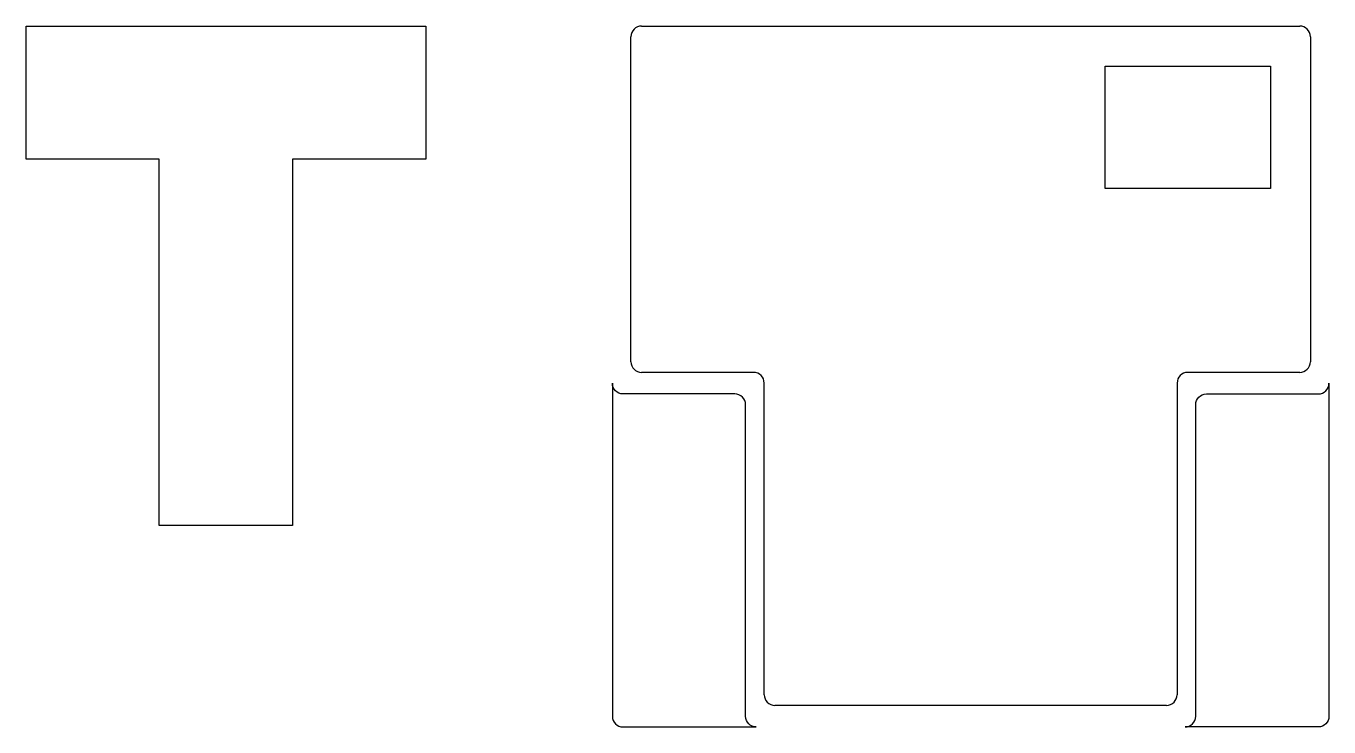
# Model space of a CAD drawing. Header units: millimetres. Extents: x 2238 to 3216, y 49271 to 49797.
import ezdxf

# ---------------------------------------------------------------- set-up
doc = ezdxf.new("R2010")
doc.units = ezdxf.units.MM
doc.layers.add('0 incisione', color=7, linetype='Continuous')

msp = doc.modelspace()

# ---------------------------------------------------------------- linework, layer by layer
at = {"layer": '0 incisione', "color": 1, "ltscale": 15}
for p, q in [((2699.66, 49797.19), (3193.66, 49797.19)), ((2691.66, 49545.19), (2691.66, 49789.19)), ((3201.66, 49789.19), (3201.66, 49545.19)), ((3047.66, 49675.19), (3047.66, 49767.19)), ((3047.66, 49767.19), (3171.66, 49767.19)), ((3171.66, 49767.19), (3171.66, 49675.19)), ((3171.66, 49675.19), (3047.66, 49675.19)), ((2783.66, 49537.19), (2699.66, 49537.19)), ((2791.66, 49295.19), (2791.66, 49529.19)), ((3101.66, 49529.19), (3101.66, 49295.19)), ((3193.66, 49537.19), (3109.66, 49537.19)), ((2769.69, 49520.98), (2685.69, 49520.98)), ((3123.63, 49520.98), (3207.63, 49520.98)), ((3093.66, 49287.19), (2799.66, 49287.19))]:
    msp.add_line(p, q, dxfattribs=at)
msp.add_lwpolyline([(2237.56, 49697.19), (2237.56, 49797.19), (2537.56, 49797.19), (2537.56, 49697.19), (2437.56, 49697.19), (2437.56, 49422.19), (2337.56, 49422.19), (2337.56, 49697.19)], close=True, dxfattribs=at)
for points in [[(2677.69, 49278.98, 0.414214), (2685.69, 49270.98), (2785.69, 49270.98, -0.414214), (2777.69, 49278.98), (2777.69, 49512.98, 0.414214), (2769.69, 49520.98), (2685.69, 49520.98, -0.414214), (2677.69, 49528.98)], [(3215.63, 49278.98, -0.414214), (3207.63, 49270.98), (3107.63, 49270.98, 0.414214), (3115.63, 49278.98), (3115.63, 49512.98, -0.414214), (3123.63, 49520.98), (3207.63, 49520.98, 0.414214), (3215.63, 49528.98)]]:
    msp.add_lwpolyline(points, format="xyb", close=True, dxfattribs=at)
for centre, start, end in [((2699.66, 49789.19), 90, 180), ((3193.66, 49789.19), 0, 90), ((2699.66, 49545.19), 180, 270), ((3193.66, 49545.19), 270, 0), ((2783.66, 49529.19), 0, 90), ((3109.66, 49529.19), 90, 180), ((2799.66, 49295.19), 180, 270), ((3093.66, 49295.19), 270, 0)]:
    msp.add_arc(centre, 8, start, end, dxfattribs=at)

doc.saveas('drawing.dxf')
